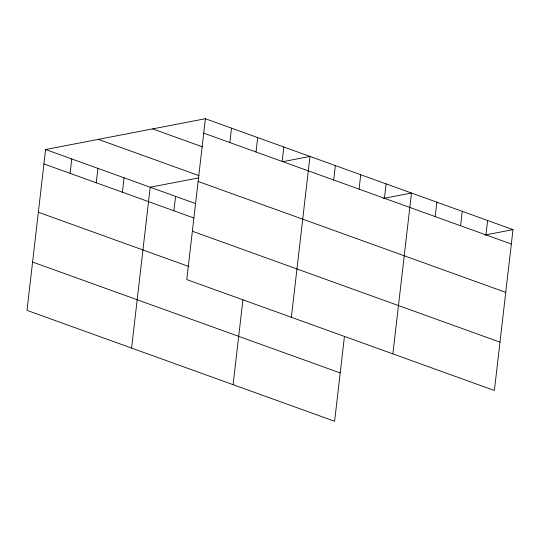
<?xml version="1.0" encoding="UTF-8"?>
<svg xmlns="http://www.w3.org/2000/svg" width="540" height="540" viewBox="0 0 540 540"><rect width="100%" height="100%" fill="white"/><g stroke="black" fill="none" stroke-linecap="round" stroke-linejoin="round"><path stroke-width="0.81" d="M205.382 118.726L186.773 279.578L494.39 390.481L513 229.635L205.382 118.726L45.61 149.519L27 310.365L334.618 421.274L344.432 336.434M70.092 173.353L71.759 158.942M96.242 182.776L97.902 168.372M122.384 192.206L124.052 177.802M131.591 348.07L150.201 187.225L198.808 177.863M173.914 210.782L175.581 196.378M229.865 142.56L231.532 128.156M256.014 151.99L257.681 137.585M233.105 384.669L242.919 299.835M282.157 161.413L283.824 147.008M291.364 317.284L309.974 156.438L283.608 161.514M333.686 179.996L335.353 165.584M359.066 189.142L360.733 174.737M384.44 198.295L386.107 183.884M392.877 353.882L411.487 193.037L383.474 198.437M435.2 216.594L436.867 202.183M460.58 225.74L462.247 211.336M485.953 234.893L487.62 220.482M484.988 235.035L513 229.635M203.715 133.137L511.333 244.04M152.658 128.891L202.574 146.887M98.334 139.361L198.963 175.635M198.126 181.46L505.744 292.37M45.61 149.519L195.406 203.526M43.943 163.924L193.738 217.931M192.368 231.248L499.979 342.158M38.354 212.247L188.939 266.544M32.589 262.042L340.207 372.944"/></g></svg>
